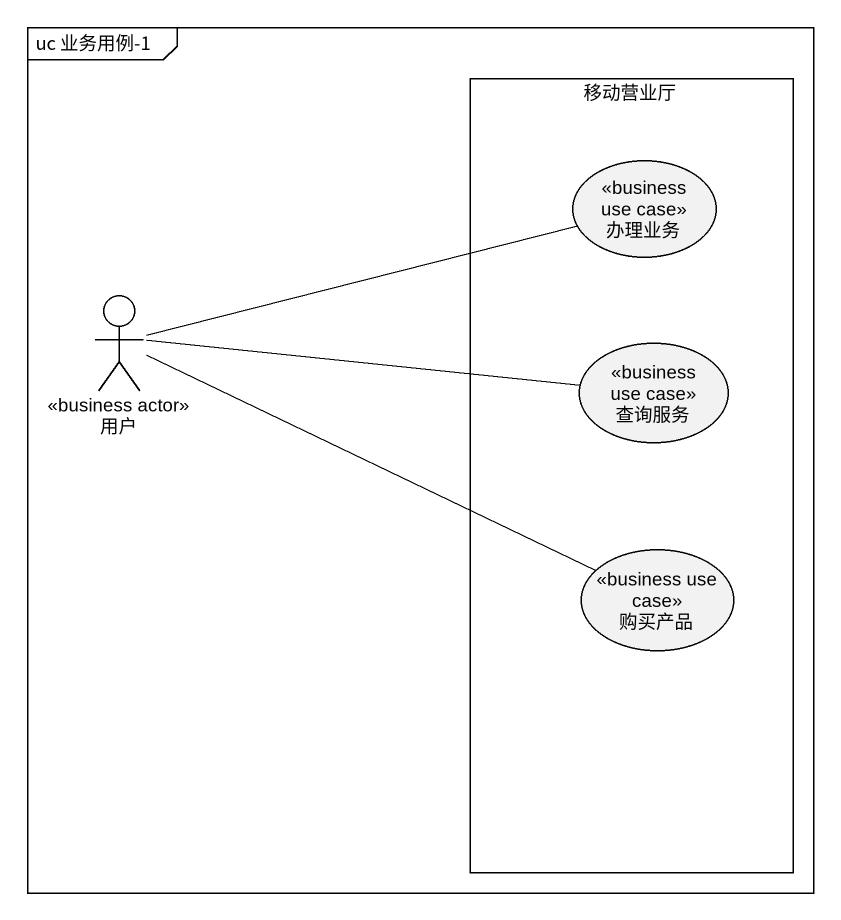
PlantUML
@startuml
mainframe uc 业务用例-1
rectangle 移动营业厅 {
  usecase 办理业务 <<business use case>>
  usecase 查询服务 <<business use case>>
  usecase 购买产品 <<business use case>>
}
actor 用户 <<business actor>>
用户 -right- 办理业务
用户 -right- 查询服务
用户 -right- 购买产品
@enduml
